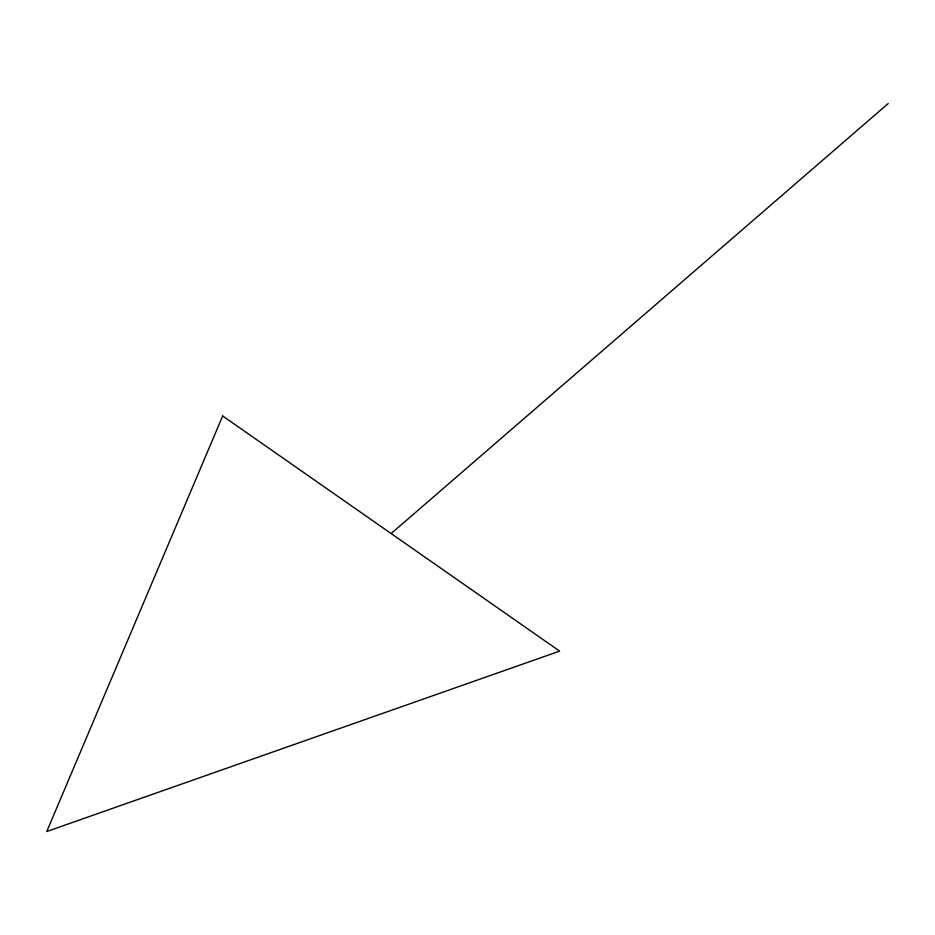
<?xml version="1.0" encoding="UTF-8"?>
<svg xmlns="http://www.w3.org/2000/svg" width="935" height="935" viewBox="0 0 935 935"><rect width="100%" height="100%" fill="white"/><g stroke="black" fill="none" stroke-linecap="round" stroke-linejoin="round"><path stroke-width="1.4" d="M391.146 533.558L888.25 103.481M222.67 415.97L46.75 831.519L559.633 651.134L222.67 415.97"/></g></svg>
